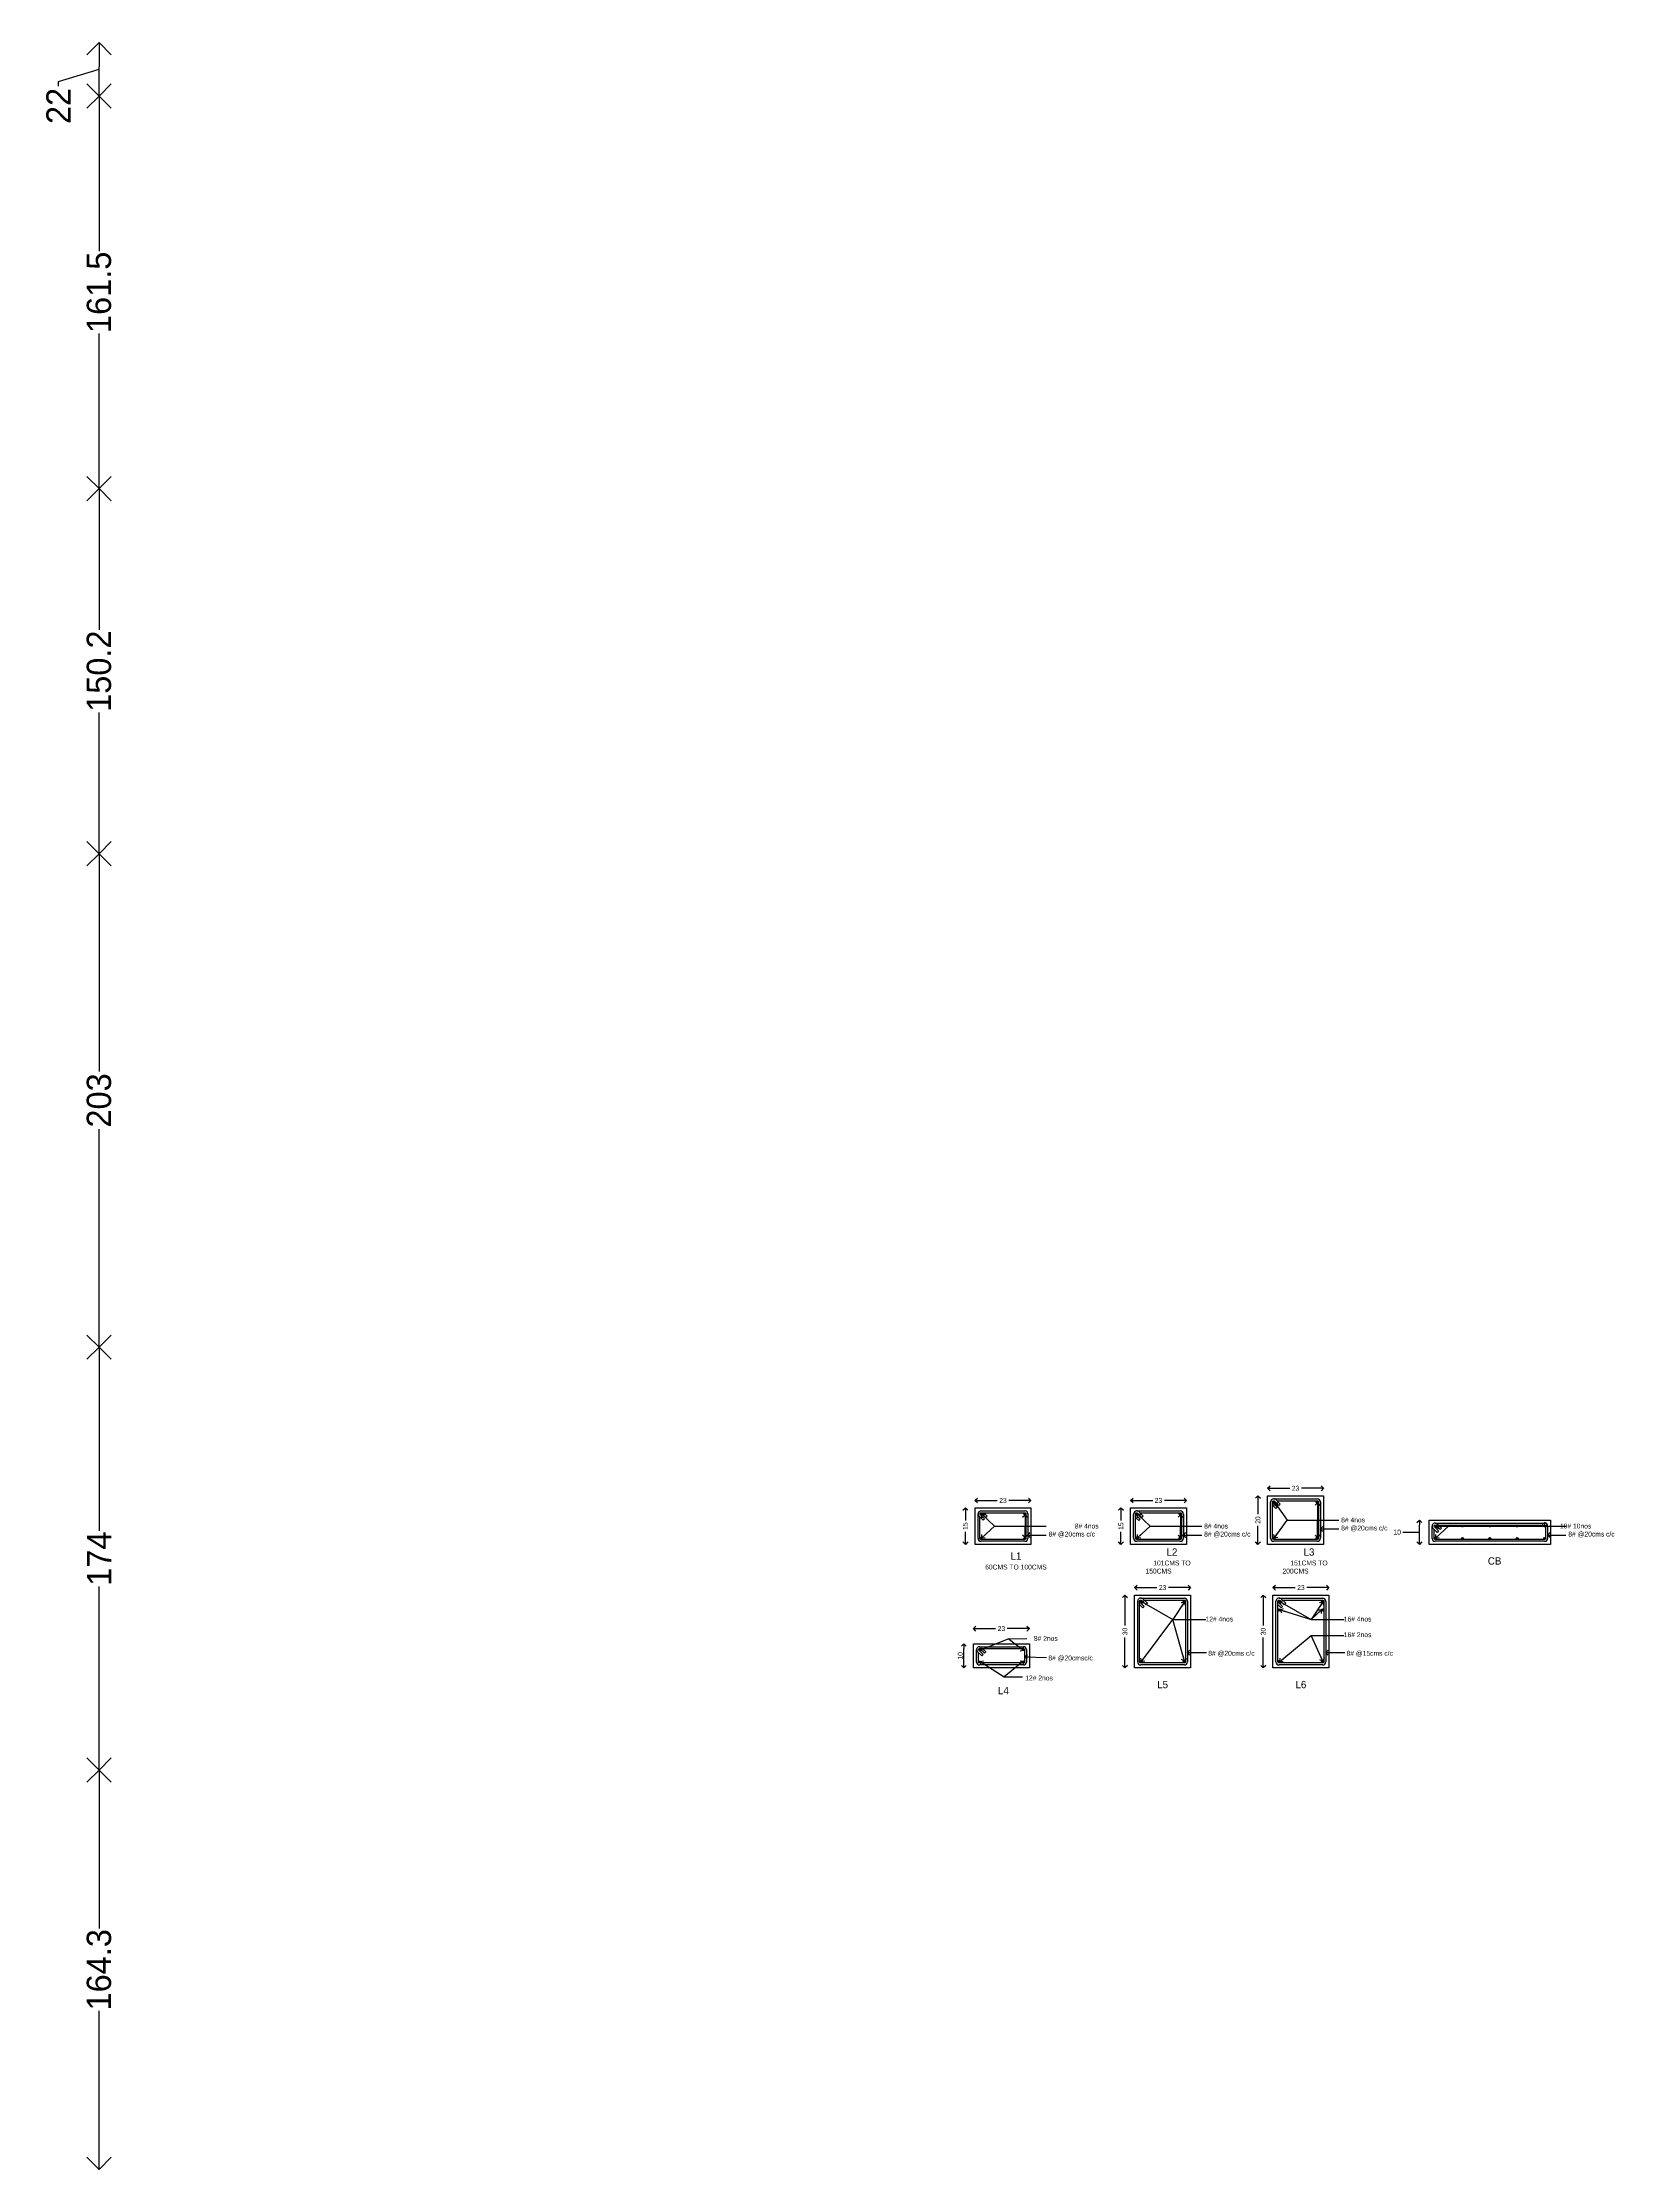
# Model space of a CAD drawing. Header units: metres. Extents: x -16 to 65907, y -5261 to 15511.
# Drawn here: x 20604 to 21250, y 1926 to 2801 of the extents above; entities that cross this region are included whole.
import ezdxf

# ---------------------------------------------------------------- set-up
doc = ezdxf.new("R2010")
doc.units = ezdxf.units.M
doc.header["$PDMODE"] = 67
doc.header["$PDSIZE"] = -5
doc.layers.get('0').update_dxf_attribs({"color": 6})
doc.layers.add('BC-DIMENSION', color=8, linetype='Continuous')
doc.layers.add('BC-WHITECOLOR', color=7, linetype='Continuous')
doc.styles.add('BC-1IN10-1', font='FreeSans.ttf', dxfattribs={"height": 2})
doc.styles.add('BC-1IN50-1', font='FreeSans.ttf', dxfattribs={"height": 10})
doc.dimstyles.new('BC-1IN10-1', dxfattribs={"dimtxt": 2, "dimasz": 2, "dimexe": 0.18, "dimexo": 0.0625, "dimgap": 1, "dimtad": 0, "dimtoh": 1, "dimzin": 12, "dimdsep": 46, "dimtxsty": 'BC-1IN10-1', "dimblk": 'OPEN90', "dimcen": 0.09, "dimse1": 1, "dimse2": 1, "dimclrd": 256, "dimclre": 256, "dimclrt": 7, "dimadec": 0, "dimazin": 0, "dimtfac": 1, "dimtdec": 1, "dimtofl": 0, "dimtmove": 1, "dimatfit": 3, "dimldrblk": 'OPEN90', "dimfxl": 0, "dimtolj": 1, "dimtzin": 0, "dimlwd": -1, "dimarcsym": 0})
doc.dimstyles.new('BC-1IN50-1', dxfattribs={"dimtxt": 10, "dimasz": 10, "dimexe": 0.18, "dimexo": 0.0625, "dimgap": 1, "dimtad": 0, "dimdec": 1, "dimzin": 12, "dimdsep": 46, "dimtxsty": 'BC-1IN50-1', "dimblk": 'OPEN90', "dimcen": 0.09, "dimse1": 1, "dimse2": 1, "dimclrd": 8, "dimclre": 256, "dimclrt": 7, "dimadec": 0, "dimazin": 0, "dimtfac": 1, "dimtdec": 0, "dimtofl": 0, "dimtmove": 1, "dimatfit": 3, "dimfxl": 0, "dimtolj": 1, "dimtzin": 0, "dimlwd": -3, "dimarcsym": 0})

# ---------------------------------------------------------------- blocks, each defined once
blk = doc.blocks.new('_OPEN90')
at = {"color": 0, "linetype": 'ByBlock'}
for p, q in [((0, 0), (-1, 0)), ((-0.5, 0.5), (0, 0)), ((0, 0), (-0.5, -0.5))]:
    blk.add_line(p, q, dxfattribs=at)
blk = doc.blocks.new('*D1469')
at = {"layer": 'BC-WHITECOLOR', "linetype": 'Continuous'}
for p, q in [((20983.77, 2196.33), (20983.77, 2193.16)), ((20983.77, 2185.33), (20983.77, 2188.5))]:
    blk.add_line(p, q, dxfattribs=at)
at = {"layer": 'Defpoints', "color": 0}
for p in [(20983.77, 2198.33), (20987.74, 2198.33), (20987.74, 2183.33)]:
    blk.add_point(p, dxfattribs=at)
at = {"layer": 'BC-WHITECOLOR', "xscale": 2, "yscale": 2, "zscale": 2}
for p, rotation in [((20983.77, 2198.33), 90), ((20983.77, 2183.33), 270)]:
    blk.add_blockref('_OPEN90', p, dxfattribs=dict(at, rotation=rotation))
at = {"layer": 'BC-WHITECOLOR', "color": 7, "insert": (20983.77, 2190.83), "char_height": 2, "attachment_point": 5, "rotation": 90, "style": 'BC-1IN10-1'}
blk.add_mtext('\\A1;15', dxfattribs=at)
blk = doc.blocks.new('*D1470')
at = {"layer": 'BC-WHITECOLOR', "linetype": 'Continuous'}
for p, q in [((20989.74, 2201.39), (20996.83, 2201.39)), ((21008.74, 2201.39), (21001.65, 2201.39))]:
    blk.add_line(p, q, dxfattribs=at)
at = {"layer": 'Defpoints', "color": 0}
for p in [(20987.74, 2198.33), (21010.74, 2201.39), (21010.74, 2198.33)]:
    blk.add_point(p, dxfattribs=at)
at = {"layer": 'BC-WHITECOLOR', "xscale": 2, "yscale": 2, "zscale": 2, "rotation": 180}
blk.add_blockref('_OPEN90', (20987.74, 2201.39), dxfattribs=at)
at = {"layer": 'BC-WHITECOLOR', "xscale": 2, "yscale": 2, "zscale": 2}
blk.add_blockref('_OPEN90', (21010.74, 2201.39), dxfattribs=at)
at = {"layer": 'BC-WHITECOLOR', "color": 7, "insert": (20999.24, 2201.39), "char_height": 2, "attachment_point": 5, "style": 'BC-1IN10-1'}
blk.add_mtext('\\A1;23', dxfattribs=at)
blk = doc.blocks.new('*D1471')
at = {"layer": 'BC-WHITECOLOR', "linetype": 'Continuous'}
for p, q in [((21053.74, 2201.39), (21060.83, 2201.39)), ((21072.74, 2201.39), (21065.65, 2201.39))]:
    blk.add_line(p, q, dxfattribs=at)
at = {"layer": 'Defpoints', "color": 0}
for p in [(21051.74, 2198.33), (21074.74, 2201.39), (21074.74, 2198.33)]:
    blk.add_point(p, dxfattribs=at)
at = {"layer": 'BC-WHITECOLOR', "xscale": 2, "yscale": 2, "zscale": 2, "rotation": 180}
blk.add_blockref('_OPEN90', (21051.74, 2201.39), dxfattribs=at)
at = {"layer": 'BC-WHITECOLOR', "xscale": 2, "yscale": 2, "zscale": 2}
blk.add_blockref('_OPEN90', (21074.74, 2201.39), dxfattribs=at)
at = {"layer": 'BC-WHITECOLOR', "color": 7, "insert": (21063.24, 2201.39), "char_height": 2, "attachment_point": 5, "style": 'BC-1IN10-1'}
blk.add_mtext('\\A1;23', dxfattribs=at)
blk = doc.blocks.new('*D1472')
at = {"layer": 'BC-WHITECOLOR', "linetype": 'Continuous'}
for p, q in [((21047.77, 2196.33), (21047.77, 2193.16)), ((21047.77, 2185.33), (21047.77, 2188.5))]:
    blk.add_line(p, q, dxfattribs=at)
at = {"layer": 'Defpoints', "color": 0}
for p in [(21047.77, 2198.33), (21051.74, 2198.33), (21051.74, 2183.33)]:
    blk.add_point(p, dxfattribs=at)
at = {"layer": 'BC-WHITECOLOR', "xscale": 2, "yscale": 2, "zscale": 2}
for p, rotation in [((21047.77, 2198.33), 90), ((21047.77, 2183.33), 270)]:
    blk.add_blockref('_OPEN90', p, dxfattribs=dict(at, rotation=rotation))
at = {"layer": 'BC-WHITECOLOR', "color": 7, "insert": (21047.77, 2190.83), "char_height": 2, "attachment_point": 5, "rotation": 90, "style": 'BC-1IN10-1'}
blk.add_mtext('\\A1;15', dxfattribs=at)
blk = doc.blocks.new('*D1473')
at = {"layer": 'BC-WHITECOLOR', "linetype": 'Continuous'}
for p, q in [((21110.1, 2206.39), (21117.19, 2206.39)), ((21129.1, 2206.39), (21122.01, 2206.39))]:
    blk.add_line(p, q, dxfattribs=at)
at = {"layer": 'Defpoints', "color": 0}
for p in [(21131.1, 2206.39), (21108.1, 2203.33), (21131.1, 2203.33)]:
    blk.add_point(p, dxfattribs=at)
at = {"layer": 'BC-WHITECOLOR', "xscale": 2, "yscale": 2, "zscale": 2, "rotation": 180}
blk.add_blockref('_OPEN90', (21108.1, 2206.39), dxfattribs=at)
at = {"layer": 'BC-WHITECOLOR', "xscale": 2, "yscale": 2, "zscale": 2}
blk.add_blockref('_OPEN90', (21131.1, 2206.39), dxfattribs=at)
at = {"layer": 'BC-WHITECOLOR', "color": 7, "insert": (21119.6, 2206.39), "char_height": 2, "attachment_point": 5, "style": 'BC-1IN10-1'}
blk.add_mtext('\\A1;23', dxfattribs=at)
blk = doc.blocks.new('*D1474')
at = {"layer": 'BC-WHITECOLOR', "linetype": 'Continuous'}
for p, q in [((21104.13, 2201.33), (21104.13, 2195.74)), ((21104.13, 2185.33), (21104.13, 2190.92))]:
    blk.add_line(p, q, dxfattribs=at)
at = {"layer": 'Defpoints', "color": 0}
for p in [(21104.13, 2203.33), (21108.1, 2203.33), (21108.1, 2183.33)]:
    blk.add_point(p, dxfattribs=at)
at = {"layer": 'BC-WHITECOLOR', "xscale": 2, "yscale": 2, "zscale": 2}
for p, rotation in [((21104.13, 2203.33), 90), ((21104.13, 2183.33), 270)]:
    blk.add_blockref('_OPEN90', p, dxfattribs=dict(at, rotation=rotation))
at = {"layer": 'BC-WHITECOLOR', "color": 7, "insert": (21104.13, 2193.33), "char_height": 2, "attachment_point": 5, "rotation": 90, "style": 'BC-1IN10-1'}
blk.add_mtext('\\A1;20', dxfattribs=at)
blk = doc.blocks.new('*D1497')
at = {"layer": 'BC-DIMENSION', "color": 8, "linetype": 'Continuous', "lineweight": -3}
for p, q in [((20627.4, 2769.17), (20627.4, 2715.39)), ((20627.4, 2627.66), (20627.4, 2681.44))]:
    blk.add_line(p, q, dxfattribs=at)
at = {"layer": 'Defpoints', "color": 0}
for p in [(20627.4, 2779.17), (20634.82, 2779.17), (20634.82, 2617.66)]:
    blk.add_point(p, dxfattribs=at)
at = {"layer": 'BC-DIMENSION', "color": 8, "lineweight": -3, "xscale": 10, "yscale": 10, "zscale": 10}
for p, rotation in [((20627.4, 2779.17), 90), ((20627.4, 2617.66), 270)]:
    blk.add_blockref('_OPEN90', p, dxfattribs=dict(at, rotation=rotation))
at = {"layer": 'BC-DIMENSION', "color": 7, "insert": (20627.4, 2698.42), "char_height": 10, "attachment_point": 5, "rotation": 90, "style": 'BC-1IN50-1'}
blk.add_mtext('\\A1;161.5', dxfattribs=at)
blk = doc.blocks.new('*D1498')
at = {"layer": 'BC-DIMENSION', "color": 8, "linetype": 'Continuous', "lineweight": -3}
for p, q in [((20610.72, 2785.18), (20627.4, 2790.18)), ((20610.72, 2783.18), (20610.72, 2785.18)), ((20627.4, 2789.17), (20627.4, 2791.19))]:
    blk.add_line(p, q, dxfattribs=at)
at = {"layer": 'Defpoints', "color": 0}
for p in [(20627.4, 2801.19), (20634.82, 2801.19), (20634.82, 2779.17)]:
    blk.add_point(p, dxfattribs=at)
at = {"layer": 'BC-DIMENSION', "color": 8, "lineweight": -3, "xscale": 10, "yscale": 10, "zscale": 10}
for p, rotation in [((20627.4, 2801.19), 90), ((20627.4, 2779.17), 270)]:
    blk.add_blockref('_OPEN90', p, dxfattribs=dict(at, rotation=rotation))
at = {"layer": 'BC-DIMENSION', "color": 7, "insert": (20610.72, 2775.09), "char_height": 10, "attachment_point": 5, "rotation": 90, "style": 'BC-1IN50-1'}
blk.add_mtext('\\A1;22', dxfattribs=at)
blk = doc.blocks.new('*D1499')
at = {"layer": 'BC-DIMENSION', "color": 8, "linetype": 'Continuous', "lineweight": -3}
for p, q in [((20627.4, 2607.66), (20627.4, 2559.52)), ((20627.4, 2477.46), (20627.4, 2525.6))]:
    blk.add_line(p, q, dxfattribs=at)
at = {"layer": 'Defpoints', "color": 0}
for p in [(20627.4, 2617.66), (20634.82, 2617.66), (20634.82, 2467.46)]:
    blk.add_point(p, dxfattribs=at)
at = {"layer": 'BC-DIMENSION', "color": 8, "lineweight": -3, "xscale": 10, "yscale": 10, "zscale": 10}
for p, rotation in [((20627.4, 2617.66), 90), ((20627.4, 2467.46), 270)]:
    blk.add_blockref('_OPEN90', p, dxfattribs=dict(at, rotation=rotation))
at = {"layer": 'BC-DIMENSION', "color": 7, "insert": (20627.4, 2542.56), "char_height": 10, "attachment_point": 5, "rotation": 90, "style": 'BC-1IN50-1'}
blk.add_mtext('\\A1;150.2', dxfattribs=at)
blk = doc.blocks.new('*D1500')
at = {"layer": 'BC-DIMENSION', "color": 8, "linetype": 'Continuous', "lineweight": -3}
for p, q in [((20627.4, 2457.46), (20627.4, 2377.82)), ((20627.4, 2274.46), (20627.4, 2354.1))]:
    blk.add_line(p, q, dxfattribs=at)
at = {"layer": 'Defpoints', "color": 0}
for p in [(20627.4, 2467.46), (20634.82, 2467.46), (20634.82, 2264.46)]:
    blk.add_point(p, dxfattribs=at)
at = {"layer": 'BC-DIMENSION', "color": 8, "lineweight": -3, "xscale": 10, "yscale": 10, "zscale": 10}
for p, rotation in [((20627.4, 2467.46), 90), ((20627.4, 2264.46), 270)]:
    blk.add_blockref('_OPEN90', p, dxfattribs=dict(at, rotation=rotation))
at = {"layer": 'BC-DIMENSION', "color": 7, "insert": (20627.4, 2365.96), "char_height": 10, "attachment_point": 5, "rotation": 90, "style": 'BC-1IN50-1'}
blk.add_mtext('\\A1;203', dxfattribs=at)
blk = doc.blocks.new('*D1501')
at = {"layer": 'BC-DIMENSION', "color": 8, "linetype": 'Continuous', "lineweight": -3}
for p, q in [((20627.4, 2254.46), (20627.4, 2188.95)), ((20627.4, 2100.46), (20627.4, 2165.97))]:
    blk.add_line(p, q, dxfattribs=at)
at = {"layer": 'Defpoints', "color": 0}
for p in [(20627.4, 2264.46), (20634.82, 2264.46), (20634.82, 2090.46)]:
    blk.add_point(p, dxfattribs=at)
at = {"layer": 'BC-DIMENSION', "color": 8, "lineweight": -3, "xscale": 10, "yscale": 10, "zscale": 10}
for p, rotation in [((20627.4, 2264.46), 90), ((20627.4, 2090.46), 270)]:
    blk.add_blockref('_OPEN90', p, dxfattribs=dict(at, rotation=rotation))
at = {"layer": 'BC-DIMENSION', "color": 7, "insert": (20627.4, 2177.46), "char_height": 10, "attachment_point": 5, "rotation": 90, "style": 'BC-1IN50-1'}
blk.add_mtext('\\A1;174', dxfattribs=at)
blk = doc.blocks.new('*D1502')
at = {"layer": 'BC-DIMENSION', "color": 8, "linetype": 'Continuous', "lineweight": -3}
for p, q in [((20627.4, 2080.46), (20627.4, 2025.24)), ((20627.4, 1936.16), (20627.4, 1991.38))]:
    blk.add_line(p, q, dxfattribs=at)
at = {"layer": 'Defpoints', "color": 0}
for p in [(20627.4, 2090.46), (20634.82, 2090.46), (20634.82, 1926.16)]:
    blk.add_point(p, dxfattribs=at)
at = {"layer": 'BC-DIMENSION', "color": 8, "lineweight": -3, "xscale": 10, "yscale": 10, "zscale": 10}
for p, rotation in [((20627.4, 2090.46), 90), ((20627.4, 1926.16), 270)]:
    blk.add_blockref('_OPEN90', p, dxfattribs=dict(at, rotation=rotation))
at = {"layer": 'BC-DIMENSION', "color": 7, "insert": (20627.4, 2008.31), "char_height": 10, "attachment_point": 5, "rotation": 90, "style": 'BC-1IN50-1'}
blk.add_mtext('\\A1;164.3', dxfattribs=at)
blk = doc.blocks.new('*D1555')
at = {"layer": 'BC-WHITECOLOR', "linetype": 'Continuous'}
for p, q in [((21163.76, 2188.33), (21165.76, 2188.33)), ((21165.76, 2188.33), (21170.56, 2188.33)), ((21170.56, 2185.33), (21170.56, 2191.33))]:
    blk.add_line(p, q, dxfattribs=at)
at = {"layer": 'Defpoints', "color": 0}
for p in [(21170.56, 2193.33), (21174.54, 2193.33), (21174.54, 2183.33)]:
    blk.add_point(p, dxfattribs=at)
at = {"layer": 'BC-WHITECOLOR', "xscale": 2, "yscale": 2, "zscale": 2}
for p, rotation in [((21170.56, 2193.33), 90), ((21170.56, 2183.33), 270)]:
    blk.add_blockref('_OPEN90', p, dxfattribs=dict(at, rotation=rotation))
at = {"layer": 'BC-WHITECOLOR', "color": 7, "insert": (21161.44, 2188.33), "char_height": 2, "attachment_point": 5, "style": 'BC-1IN10-1'}
blk.add_mtext('\\A1;10', dxfattribs=at)
blk = doc.blocks.new('*D1562')
at = {"layer": 'BC-WHITECOLOR', "linetype": 'Continuous'}
blk.add_line((20983.15, 2134.47), (20983.15, 2140.47), dxfattribs=at)
at = {"layer": 'Defpoints', "color": 0}
for p in [(20983.15, 2142.47), (20987.12, 2142.47), (20987.12, 2132.47)]:
    blk.add_point(p, dxfattribs=at)
at = {"layer": 'BC-WHITECOLOR', "xscale": 2, "yscale": 2, "zscale": 2}
for p, rotation in [((20983.15, 2142.47), 90), ((20983.15, 2132.47), 270)]:
    blk.add_blockref('_OPEN90', p, dxfattribs=dict(at, rotation=rotation))
at = {"layer": 'BC-WHITECOLOR', "color": 7, "insert": (20981.67, 2137.47), "char_height": 2, "attachment_point": 5, "rotation": 90, "style": 'BC-1IN10-1'}
blk.add_mtext('\\A1;10', dxfattribs=at)
blk = doc.blocks.new('*D1563')
at = {"layer": 'BC-WHITECOLOR', "linetype": 'Continuous'}
for p, q in [((20989.12, 2148.68), (20996.21, 2148.68)), ((21008.12, 2148.68), (21001.03, 2148.68))]:
    blk.add_line(p, q, dxfattribs=at)
at = {"layer": 'Defpoints', "color": 0}
for p in [(20987.12, 2145.62), (21010.12, 2148.68), (21010.12, 2145.62)]:
    blk.add_point(p, dxfattribs=at)
at = {"layer": 'BC-WHITECOLOR', "xscale": 2, "yscale": 2, "zscale": 2, "rotation": 180}
blk.add_blockref('_OPEN90', (20987.12, 2148.68), dxfattribs=at)
at = {"layer": 'BC-WHITECOLOR', "xscale": 2, "yscale": 2, "zscale": 2}
blk.add_blockref('_OPEN90', (21010.12, 2148.68), dxfattribs=at)
at = {"layer": 'BC-WHITECOLOR', "color": 7, "insert": (20998.62, 2148.68), "char_height": 2, "attachment_point": 5, "style": 'BC-1IN10-1'}
blk.add_mtext('\\A1;23', dxfattribs=at)
blk = doc.blocks.new('*D1564')
at = {"layer": 'BC-WHITECOLOR', "linetype": 'Continuous'}
for p, q in [((21055.42, 2165.53), (21062.51, 2165.53)), ((21074.42, 2165.53), (21067.33, 2165.53))]:
    blk.add_line(p, q, dxfattribs=at)
at = {"layer": 'Defpoints', "color": 0}
for p in [(21053.42, 2162.47), (21076.42, 2165.53), (21076.42, 2162.47)]:
    blk.add_point(p, dxfattribs=at)
at = {"layer": 'BC-WHITECOLOR', "xscale": 2, "yscale": 2, "zscale": 2, "rotation": 180}
blk.add_blockref('_OPEN90', (21053.42, 2165.53), dxfattribs=at)
at = {"layer": 'BC-WHITECOLOR', "xscale": 2, "yscale": 2, "zscale": 2}
blk.add_blockref('_OPEN90', (21076.42, 2165.53), dxfattribs=at)
at = {"layer": 'BC-WHITECOLOR', "color": 7, "insert": (21064.92, 2165.53), "char_height": 2, "attachment_point": 5, "style": 'BC-1IN10-1'}
blk.add_mtext('\\A1;23', dxfattribs=at)
blk = doc.blocks.new('*D1565')
at = {"layer": 'BC-WHITECOLOR', "linetype": 'Continuous'}
for p, q in [((21049.44, 2160.47), (21049.44, 2149.89)), ((21049.44, 2134.47), (21049.44, 2145.06))]:
    blk.add_line(p, q, dxfattribs=at)
at = {"layer": 'Defpoints', "color": 0}
for p in [(21049.44, 2162.47), (21053.42, 2162.47), (21053.42, 2132.47)]:
    blk.add_point(p, dxfattribs=at)
at = {"layer": 'BC-WHITECOLOR', "xscale": 2, "yscale": 2, "zscale": 2}
for p, rotation in [((21049.44, 2162.47), 90), ((21049.44, 2132.47), 270)]:
    blk.add_blockref('_OPEN90', p, dxfattribs=dict(at, rotation=rotation))
at = {"layer": 'BC-WHITECOLOR', "color": 7, "insert": (21049.44, 2147.47), "char_height": 2, "attachment_point": 5, "rotation": 90, "style": 'BC-1IN10-1'}
blk.add_mtext('\\A1;30', dxfattribs=at)
blk = doc.blocks.new('*D1965')
at = {"layer": 'BC-WHITECOLOR', "linetype": 'Continuous'}
for p, q in [((21112.31, 2165.53), (21119.4, 2165.53)), ((21131.31, 2165.53), (21124.22, 2165.53))]:
    blk.add_line(p, q, dxfattribs=at)
at = {"layer": 'Defpoints', "color": 0}
for p in [(21110.31, 2162.47), (21133.31, 2165.53), (21133.31, 2162.47)]:
    blk.add_point(p, dxfattribs=at)
at = {"layer": 'BC-WHITECOLOR', "xscale": 2, "yscale": 2, "zscale": 2, "rotation": 180}
blk.add_blockref('_OPEN90', (21110.31, 2165.53), dxfattribs=at)
at = {"layer": 'BC-WHITECOLOR', "xscale": 2, "yscale": 2, "zscale": 2}
blk.add_blockref('_OPEN90', (21133.31, 2165.53), dxfattribs=at)
at = {"layer": 'BC-WHITECOLOR', "color": 7, "insert": (21121.81, 2165.53), "char_height": 2, "attachment_point": 5, "style": 'BC-1IN10-1'}
blk.add_mtext('\\A1;23', dxfattribs=at)
blk = doc.blocks.new('*D1966')
at = {"layer": 'BC-WHITECOLOR', "linetype": 'Continuous'}
for p, q in [((21106.34, 2160.47), (21106.34, 2149.89)), ((21106.34, 2134.47), (21106.34, 2145.06))]:
    blk.add_line(p, q, dxfattribs=at)
at = {"layer": 'Defpoints', "color": 0}
for p in [(21106.34, 2162.47), (21110.31, 2162.47), (21110.31, 2132.47)]:
    blk.add_point(p, dxfattribs=at)
at = {"layer": 'BC-WHITECOLOR', "xscale": 2, "yscale": 2, "zscale": 2}
for p, rotation in [((21106.34, 2162.47), 90), ((21106.34, 2132.47), 270)]:
    blk.add_blockref('_OPEN90', p, dxfattribs=dict(at, rotation=rotation))
at = {"layer": 'BC-WHITECOLOR', "color": 7, "insert": (21106.34, 2147.47), "char_height": 2, "attachment_point": 5, "rotation": 90, "style": 'BC-1IN10-1'}
blk.add_mtext('\\A1;30', dxfattribs=at)

msp = doc.modelspace()

# ---------------------------------------------------------------- hatches: boundary and pattern name
at = {"layer": 'BC-WHITECOLOR', "linetype": 'Continuous'}
h = msp.add_hatch(color=256, dxfattribs=at)
edge = h.paths.add_edge_path()
edge.add_arc((21110.651, 2200.78), 0.5, 0, 360)
h = msp.add_hatch(color=256, dxfattribs=at)
edge = h.paths.add_edge_path()
edge.add_arc((21128.551, 2200.78), 0.5, 0, 360)
h = msp.add_hatch(color=256, dxfattribs=at)
edge = h.paths.add_edge_path()
edge.add_arc((20990.195, 2195.88), 0.4, 0, 360)
h = msp.add_hatch(color=256, dxfattribs=at)
edge = h.paths.add_edge_path()
edge.add_arc((21008.295, 2195.88), 0.4, 0, 360)
h = msp.add_hatch(color=256, dxfattribs=at)
edge = h.paths.add_edge_path()
edge.add_arc((21054.289, 2195.78), 0.5, 0, 360)
h = msp.add_hatch(color=256, dxfattribs=at)
edge = h.paths.add_edge_path()
edge.add_arc((21072.189, 2195.78), 0.5, 0, 360)
h = msp.add_hatch(color=256, dxfattribs=at)
edge = h.paths.add_edge_path()
edge.add_arc((21176.985, 2190.88), 0.4, 0, 360)
h = msp.add_hatch(color=256, dxfattribs=at)
edge = h.paths.add_edge_path()
edge.add_arc((21188.26, 2190.88), 0.4, 0, 360)
h = msp.add_hatch(color=256, dxfattribs=at)
edge = h.paths.add_edge_path()
edge.add_arc((21199.535, 2190.88), 0.4, 0, 360)
h = msp.add_hatch(color=256, dxfattribs=at)
edge = h.paths.add_edge_path()
edge.add_arc((21210.81, 2190.88), 0.4, 0, 360)
h = msp.add_hatch(color=256, dxfattribs=at)
edge = h.paths.add_edge_path()
edge.add_arc((21222.085, 2190.88), 0.4, 0, 360)
h = msp.add_hatch(color=256, dxfattribs=at)
edge = h.paths.add_edge_path()
edge.add_arc((20990.195, 2185.78), 0.4, 0, 360)
h = msp.add_hatch(color=256, dxfattribs=at)
edge = h.paths.add_edge_path()
edge.add_arc((21008.295, 2185.78), 0.4, 0, 360)
h = msp.add_hatch(color=256, dxfattribs=at)
edge = h.paths.add_edge_path()
edge.add_arc((21054.289, 2185.88), 0.5, 0, 360)
h = msp.add_hatch(color=256, dxfattribs=at)
edge = h.paths.add_edge_path()
edge.add_arc((21072.189, 2185.88), 0.5, 0, 360)
h = msp.add_hatch(color=256, dxfattribs=at)
edge = h.paths.add_edge_path()
edge.add_arc((21110.651, 2185.88), 0.5, 0, 360)
h = msp.add_hatch(color=256, dxfattribs=at)
edge = h.paths.add_edge_path()
edge.add_arc((21128.551, 2185.88), 0.5, 0, 360)
h = msp.add_hatch(color=256, dxfattribs=at)
edge = h.paths.add_edge_path()
edge.add_arc((21176.985, 2185.78), 0.4, 0, 360)
h = msp.add_hatch(color=256, dxfattribs=at)
edge = h.paths.add_edge_path()
edge.add_arc((21188.26, 2185.78), 0.4, 0, 360)
h = msp.add_hatch(color=256, dxfattribs=at)
edge = h.paths.add_edge_path()
edge.add_arc((21199.535, 2185.78), 0.4, 0, 360)
h = msp.add_hatch(color=256, dxfattribs=at)
edge = h.paths.add_edge_path()
edge.add_arc((21210.81, 2185.78), 0.4, 0, 360)
h = msp.add_hatch(color=256, dxfattribs=at)
edge = h.paths.add_edge_path()
edge.add_arc((21222.085, 2185.78), 0.4, 0, 360)
h = msp.add_hatch(color=256, dxfattribs=at)
edge = h.paths.add_edge_path()
edge.add_arc((21055.966, 2159.924), 0.5, 0, 360)
h = msp.add_hatch(color=256, dxfattribs=at)
edge = h.paths.add_edge_path()
edge.add_arc((21073.866, 2159.924), 0.5, 0, 360)
h = msp.add_hatch(color=256, dxfattribs=at)
edge = h.paths.add_edge_path()
edge.add_arc((21112.864, 2159.924), 0.5, 0, 360)
h = msp.add_hatch(color=256, dxfattribs=at)
edge = h.paths.add_edge_path()
edge.add_arc((21112.864, 2156.336), 0.5, 0, 360)
h = msp.add_hatch(color=256, dxfattribs=at)
edge = h.paths.add_edge_path()
edge.add_arc((21130.764, 2159.924), 0.5, 0, 360)
h = msp.add_hatch(color=256, dxfattribs=at)
edge = h.paths.add_edge_path()
edge.add_arc((21130.764, 2156.336), 0.5, 0, 360)
h = msp.add_hatch(color=256, dxfattribs=at)
edge = h.paths.add_edge_path()
edge.add_arc((20989.573, 2140.024), 0.4, 0, 360)
h = msp.add_hatch(color=256, dxfattribs=at)
edge = h.paths.add_edge_path()
edge.add_arc((20989.573, 2134.924), 0.4, 0, 360)
h = msp.add_hatch(color=256, dxfattribs=at)
edge = h.paths.add_edge_path()
edge.add_arc((21007.673, 2140.024), 0.4, 0, 360)
h = msp.add_hatch(color=256, dxfattribs=at)
edge = h.paths.add_edge_path()
edge.add_arc((21007.673, 2134.924), 0.4, 0, 360)
h = msp.add_hatch(color=256, dxfattribs=at)
edge = h.paths.add_edge_path()
edge.add_arc((21055.966, 2135.024), 0.5, 0, 360)
h = msp.add_hatch(color=256, dxfattribs=at)
edge = h.paths.add_edge_path()
edge.add_arc((21073.866, 2135.024), 0.5, 0, 360)
h = msp.add_hatch(color=256, dxfattribs=at)
edge = h.paths.add_edge_path()
edge.add_arc((21112.864, 2135.024), 0.5, 0, 360)
h = msp.add_hatch(color=256, dxfattribs=at)
edge = h.paths.add_edge_path()
edge.add_arc((21130.764, 2135.024), 0.5, 0, 360)

# ---------------------------------------------------------------- linework, layer by layer
for p, q in [((20990.195, 2197.08), (21008.295, 2197.08)), ((21054.289, 2197.08), (21072.189, 2197.08)), ((21055.208, 2196.699), (21056.976, 2194.932)), ((21109.351, 2185.88), (21109.351, 2200.78)), ((21110.151, 2199.442), (21111.5, 2198.093)), ((21110.298, 2200.427), (21112.066, 2198.659)), ((21110.651, 2202.08), (21128.551, 2202.08)), ((21111.005, 2201.134), (21112.773, 2199.366)), ((21111.5, 2198.093), (21112.066, 2198.659)), ((21111.571, 2201.699), (21113.338, 2199.932)), ((21112.773, 2199.366), (21113.338, 2199.932)), ((21129.851, 2200.78), (21129.851, 2185.88)), ((20988.995, 2185.78), (20988.995, 2195.88)), ((20991.114, 2193.264), (20989.346, 2195.032)), ((20991.68, 2193.83), (20989.912, 2195.597)), ((20992.245, 2194.395), (20990.477, 2196.163)), ((20991.68, 2193.83), (20991.114, 2193.264)), ((20992.811, 2194.961), (20991.492, 2196.28)), ((20992.811, 2194.961), (20992.245, 2194.395)), ((21009.495, 2195.88), (21009.495, 2185.78)), ((21052.989, 2185.88), (21052.989, 2195.78)), ((21053.789, 2194.442), (21055.137, 2193.093)), ((21053.935, 2195.427), (21055.703, 2193.659)), ((21054.642, 2196.134), (21056.41, 2194.366)), ((21055.137, 2193.093), (21055.703, 2193.659)), ((21056.41, 2194.366), (21056.976, 2194.932)), ((21073.489, 2195.78), (21073.489, 2185.88)), ((21175.785, 2185.78), (21175.785, 2190.88)), ((21177.905, 2188.264), (21176.137, 2190.032)), ((21178.47, 2188.83), (21176.703, 2190.597)), ((21176.985, 2192.08), (21222.085, 2192.08)), ((21179.036, 2189.395), (21177.268, 2191.163)), ((21178.47, 2188.83), (21177.905, 2188.264)), ((21179.602, 2189.961), (21178.282, 2191.28)), ((21179.602, 2189.961), (21179.036, 2189.395)), ((21223.285, 2190.88), (21223.285, 2185.78)), ((21008.295, 2184.58), (20990.195, 2184.58)), ((21072.189, 2184.58), (21054.289, 2184.58)), ((21128.551, 2184.58), (21110.651, 2184.58)), ((21222.085, 2184.58), (21176.985, 2184.58)), ((21054.666, 2135.024), (21054.666, 2159.924)), ((21055.466, 2158.586), (21056.815, 2157.237)), ((21055.613, 2159.571), (21057.381, 2157.803)), ((21055.966, 2161.224), (21073.866, 2161.224)), ((21056.32, 2160.278), (21058.088, 2158.51)), ((21056.815, 2157.237), (21057.381, 2157.803)), ((21056.886, 2160.844), (21058.653, 2159.076)), ((21058.088, 2158.51), (21058.653, 2159.076)), ((21075.166, 2159.924), (21075.166, 2135.024)), ((21111.564, 2135.024), (21111.564, 2159.924)), ((21112.364, 2158.586), (21113.713, 2157.237)), ((21112.51, 2159.571), (21114.278, 2157.803)), ((21112.864, 2161.224), (21130.764, 2161.224)), ((21113.218, 2160.278), (21114.985, 2158.51)), ((21113.713, 2157.237), (21114.278, 2157.803)), ((21113.783, 2160.844), (21115.551, 2159.076)), ((21114.985, 2158.51), (21115.551, 2159.076)), ((21132.064, 2159.924), (21132.064, 2135.024)), ((20988.373, 2134.924), (20988.373, 2140.024)), ((20990.493, 2137.408), (20988.725, 2139.176)), ((20991.058, 2137.974), (20989.29, 2139.742)), ((20989.573, 2141.224), (21007.673, 2141.224)), ((20991.624, 2138.539), (20989.856, 2140.307)), ((20991.058, 2137.974), (20990.493, 2137.408)), ((20992.19, 2139.105), (20990.87, 2140.424)), ((20992.19, 2139.105), (20991.624, 2138.539)), ((21008.873, 2140.024), (21008.873, 2134.924)), ((21007.673, 2133.724), (20989.573, 2133.724)), ((21073.866, 2133.724), (21055.966, 2133.724)), ((21130.764, 2133.724), (21112.864, 2133.724))]:
    msp.add_line(p, q, dxfattribs=at)
for points in [[(20987.745, 2183.33), (20987.745, 2198.33), (21010.745, 2198.33), (21010.745, 2183.33)], [(21051.739, 2183.33), (21051.739, 2198.33), (21074.739, 2198.33), (21074.739, 2183.33)], [(21108.101, 2183.33), (21108.101, 2203.33), (21131.101, 2203.33), (21131.101, 2183.33)], [(21174.535, 2183.33), (21174.535, 2193.33), (21224.535, 2193.33), (21224.535, 2183.33)], [(21053.416, 2132.474), (21053.416, 2162.474), (21076.416, 2162.474), (21076.416, 2132.474)], [(21110.314, 2132.474), (21110.314, 2162.474), (21133.314, 2162.474), (21133.314, 2132.474)], [(20987.123, 2132.474), (20987.123, 2142.474), (21010.123, 2142.474), (21010.123, 2132.474)]]:
    msp.add_lwpolyline(points, close=True, dxfattribs=at)
for points in [[(21111.99, 2201.28), (21128.551, 2201.28, -0.4142136), (21129.051, 2200.78), (21129.051, 2185.88, -0.4142136), (21128.551, 2185.38), (21110.651, 2185.38, -0.4142136), (21110.151, 2185.88), (21110.151, 2200.78, -0.4142136), (21110.651, 2201.28, -0.4142136)], [(20989.795, 2195.88, -0.4142136), (20990.195, 2196.28), (21008.295, 2196.28, -0.4142136), (21008.695, 2195.88), (21008.695, 2185.78, -0.4142136), (21008.295, 2185.38), (20990.195, 2185.38, -0.4142136), (20989.795, 2185.78), (20989.795, 2194.583)], [(21055.627, 2196.28), (21072.189, 2196.28, -0.4142136), (21072.689, 2195.78), (21072.689, 2185.88, -0.4142136), (21072.189, 2185.38), (21054.289, 2185.38, -0.4142136), (21053.789, 2185.88), (21053.789, 2195.78, -0.4142136), (21054.289, 2196.28, -0.4142136)], [(21176.585, 2190.88, -0.4142136), (21176.985, 2191.28), (21222.085, 2191.28, -0.4142136), (21222.485, 2190.88), (21222.485, 2185.78, -0.4142136), (21222.085, 2185.38), (21176.985, 2185.38, -0.4142136), (21176.585, 2185.78), (21176.585, 2189.583)], [(21057.305, 2160.424), (21073.866, 2160.424, -0.4142136), (21074.366, 2159.924), (21074.366, 2135.024, -0.4142136), (21073.866, 2134.524), (21055.966, 2134.524, -0.4142136), (21055.466, 2135.024), (21055.466, 2159.924, -0.4142136), (21055.966, 2160.424, -0.4142136)], [(21114.202, 2160.424), (21130.764, 2160.424, -0.4142136), (21131.264, 2159.924), (21131.264, 2135.024, -0.4142136), (21130.764, 2134.524), (21112.864, 2134.524, -0.4142136), (21112.364, 2135.024), (21112.364, 2159.924, -0.4142136), (21112.864, 2160.424, -0.4142136)], [(20989.173, 2140.024, -0.4142136), (20989.573, 2140.424), (21007.673, 2140.424, -0.4142136), (21008.073, 2140.024), (21008.073, 2134.924, -0.4142136), (21007.673, 2134.524), (20989.573, 2134.524, -0.4142136), (20989.173, 2134.924), (20989.173, 2138.727)]]:
    msp.add_lwpolyline(points, format="xyb", dxfattribs=at)
for centre, radius in [((21110.651, 2200.78), 0.5), ((21128.551, 2200.78), 0.5), ((20990.195, 2195.88), 0.4), ((21008.295, 2195.88), 0.4), ((21054.289, 2195.78), 0.5), ((21072.189, 2195.78), 0.5), ((21176.985, 2190.88), 0.4), ((21188.26, 2190.88), 0.4), ((21199.535, 2190.88), 0.4), ((21210.81, 2190.88), 0.4), ((21222.085, 2190.88), 0.4), ((20990.195, 2185.78), 0.4), ((21008.295, 2185.78), 0.4), ((21054.289, 2185.88), 0.5), ((21072.189, 2185.88), 0.5), ((21110.651, 2185.88), 0.5), ((21128.551, 2185.88), 0.5), ((21176.985, 2185.78), 0.4), ((21188.26, 2185.78), 0.4), ((21199.535, 2185.78), 0.4), ((21210.81, 2185.78), 0.4), ((21222.085, 2185.78), 0.4), ((21055.966, 2159.924), 0.5), ((21073.866, 2159.924), 0.5), ((21112.864, 2159.924), 0.5), ((21112.864, 2156.336), 0.5), ((21130.764, 2159.924), 0.5), ((21130.764, 2156.336), 0.5), ((20989.573, 2140.024), 0.4), ((20989.573, 2134.924), 0.4), ((21007.673, 2140.024), 0.4), ((21007.673, 2134.924), 0.4), ((21055.966, 2135.024), 0.5), ((21073.866, 2135.024), 0.5), ((21112.864, 2135.024), 0.5), ((21130.764, 2135.024), 0.5)]:
    msp.add_circle(centre, radius, dxfattribs=at)
for centre, radius, start, end in [((20990.195, 2195.88), 1.2, 90, 225), ((21008.295, 2195.88), 1.2, 0, 90), ((21054.289, 2195.78), 1.3, 45, 180), ((21072.189, 2195.78), 1.3, 360, 90), ((21110.651, 2200.78), 1.3, 45, 180), ((21128.551, 2200.78), 1.3, 360, 90), ((21176.985, 2190.88), 1.2, 90, 225), ((21222.085, 2190.88), 1.2, 0, 90), ((20990.195, 2185.78), 1.2, 180, 270), ((21008.295, 2185.78), 1.2, 270, 0), ((21054.289, 2185.88), 1.3, 180, 270), ((21072.189, 2185.88), 1.3, 270, 0), ((21110.651, 2185.88), 1.3, 180, 270), ((21128.551, 2185.88), 1.3, 270, 0), ((21176.985, 2185.78), 1.2, 180, 270), ((21222.085, 2185.78), 1.2, 270, 0), ((21055.966, 2159.924), 1.3, 45, 180), ((21073.866, 2159.924), 1.3, 360, 90), ((21112.864, 2159.924), 1.3, 45, 180), ((21130.764, 2159.924), 1.3, 360, 90), ((20989.573, 2140.024), 1.2, 90, 225), ((21007.673, 2140.024), 1.2, 0, 90), ((20989.573, 2134.924), 1.2, 180, 270), ((21007.673, 2134.924), 1.2, 270, 0), ((21055.966, 2135.024), 1.3, 180, 270), ((21073.866, 2135.024), 1.3, 270, 0), ((21112.864, 2135.024), 1.3, 180, 270), ((21130.764, 2135.024), 1.3, 270, 0)]:
    msp.add_arc(centre, radius, start, end, dxfattribs=at)

# ---------------------------------------------------------------- texts
at = {"layer": 'BC-WHITECOLOR', "color": 7, "linetype": 'Continuous', "char_height": 2, "style": 'BC-1IN10-1'}
for s, insert, width, attachment_point in [('{8# @20cms c/c}', (21018.014, 2186.15), 20.59227, 7), ('{8# 4nos}', (21038.607, 2189.83), 20.59227, 9), ('{8# 4nos}', (21082.008, 2189.83), 20.59227, 7), ('{8# @20cms c/c}', (21082.008, 2186.15), 20.59227, 7), ('{8# 4nos}', (21138.371, 2192.33), 20.59227, 7), ('{8# @20cms c/c}', (21138.371, 2188.65), 20.59227, 7), ('{10# 10nos}', (21241.251, 2189.83), 20.59227, 9), ('{8# @20cms c/c}', (21231.805, 2186.15), 20.59227, 7), ('\\pi10.70783;{\\H1.50000x;L1}\\P{\\H1.00000x;60CMS TO 100CMS}', (20999.245, 2176.484), 34.34249, 5), ('\\pi11.05213;{\\H1.50000x;L2}\\P{\\H1.00000x;101CMS TO 150CMS}', (21063.239, 2176.484), 34.34249, 5), ('\\pi11.06242;{\\H1.50000x;L3}\\P{\\H1.00000x;151CMS TO 200CMS}', (21119.601, 2176.484), 34.34249, 5), ('{\\H1.50000x;CB}', (21201.497, 2176.484), 34.34249, 5), ('12# 4nos', (21082.563, 2151.568), 20.59227, 7), ('{16# 4nos}', (21139.46, 2151.568), 20.59227, 7), ('8# 2nos', (21021.79, 2143.615), 20.59227, 9), ('{16# 2nos}', (21139.46, 2145.131), 20.59227, 7), ('8# @20cmsc/c', (21017.905, 2135.186), 24.36673, 7), ('{8# @20cms c/c}', (21083.686, 2137.122), 25.89402, 7), ('{8# @15cms c/c}', (21140.584, 2137.122), 25.89402, 7), ('12# 2nos', (21019.776, 2127.326), 20.59227, 9), ('{\\H1.50000x;L5}', (21064.916, 2125.628), 34.34249, 5), ('{\\H1.50000x;L6}', (21121.814, 2125.628), 34.34249, 5), ('{\\H1.50000x;L4}', (20999.447, 2123.154), 34.34249, 5)]:
    msp.add_mtext(s, dxfattribs=dict(at, insert=insert, width=width, attachment_point=attachment_point))

# ---------------------------------------------------------------- dimensions: what is measured, and where the dimension line sits
at = {"layer": 'BC-DIMENSION', "linetype": 'Continuous'}
for base, p1, p2, picture, middle in [((20627.397, 2801.187), (20634.82, 2779.171), (20634.82, 2801.187), '*D1498', (20610.717, 2782.175)), ((20627.397, 2779.171), (20634.82, 2617.659), (20634.82, 2779.171), '*D1497', (20627.397, 2698.415)), ((20627.397, 2617.659), (20634.82, 2467.459), (20634.82, 2617.659), '*D1499', (20627.397, 2542.559)), ((20627.397, 2467.459), (20634.82, 2264.459), (20634.82, 2467.459), '*D1500', (20627.397, 2365.959)), ((20627.397, 2264.459), (20634.82, 2090.459), (20634.82, 2264.459), '*D1501', (20627.397, 2177.459))]:
    dim = msp.add_linear_dim(base=base, p1=p1, p2=p2, angle=90, dimstyle='BC-1IN50-1', dxfattribs=at)
    dim.commit()
    dim.dimension.update_dxf_attribs({"geometry": picture, "text_midpoint": middle})
dim = msp.add_linear_dim(base=(20627.397, 2090.459), p1=(20634.82, 1926.159), p2=(20634.82, 2090.459), angle=90, dimstyle='BC-1IN50-1', override={"dimlfac": 1}, dxfattribs=at)
dim.commit()
dim.dimension.update_dxf_attribs({"geometry": '*D1502', "text_midpoint": (20627.397, 2008.309)})
at = {"layer": 'BC-WHITECOLOR', "linetype": 'Continuous'}
for base, p1, p2, picture, middle in [((21131.101, 2206.39), (21108.101, 2203.33), (21131.101, 2203.33), '*D1473', (21119.601, 2206.39)), ((21010.745, 2201.39), (20987.745, 2198.33), (21010.745, 2198.33), '*D1470', (20999.245, 2201.39)), ((21074.739, 2201.39), (21051.739, 2198.33), (21074.739, 2198.33), '*D1471', (21063.239, 2201.39)), ((21076.416, 2165.534), (21053.416, 2162.474), (21076.416, 2162.474), '*D1564', (21064.916, 2165.534)), ((21133.314, 2165.534), (21110.314, 2162.474), (21133.314, 2162.474), '*D1965', (21121.814, 2165.534)), ((21010.123, 2148.68), (20987.123, 2145.62), (21010.123, 2145.62), '*D1563', (20998.623, 2148.68))]:
    dim = msp.add_linear_dim(base=base, p1=p1, p2=p2, dimstyle='BC-1IN10-1', override={"dimlfac": 1}, dxfattribs=at)
    dim.commit()
    dim.dimension.update_dxf_attribs({"geometry": picture, "text_midpoint": middle})
for base, p1, p2, picture, middle in [((20983.772, 2198.33), (20987.745, 2183.33), (20987.745, 2198.33), '*D1469', (20983.772, 2190.83)), ((21047.766, 2198.33), (21051.739, 2183.33), (21051.739, 2198.33), '*D1472', (21047.766, 2190.83)), ((21104.129, 2203.33), (21108.101, 2183.33), (21108.101, 2203.33), '*D1474', (21104.129, 2193.33)), ((21170.563, 2193.33), (21174.535, 2183.33), (21174.535, 2193.33), '*D1555', (21162.757, 2188.33)), ((21049.444, 2162.474), (21053.416, 2132.474), (21053.416, 2162.474), '*D1565', (21049.444, 2147.474)), ((21106.341, 2162.474), (21110.314, 2132.474), (21110.314, 2162.474), '*D1966', (21106.341, 2147.474))]:
    dim = msp.add_linear_dim(base=base, p1=p1, p2=p2, angle=90, dimstyle='BC-1IN10-1', override={"dimlfac": 1}, dxfattribs=at)
    dim.commit()
    dim.dimension.update_dxf_attribs({"geometry": picture, "text_midpoint": middle})
dim = msp.add_linear_dim(base=(20983.151, 2142.474), p1=(20987.123, 2132.474), p2=(20987.123, 2142.474), angle=90, dimstyle='BC-1IN10-1', dxfattribs=at)
dim.commit()
dim.dimension.update_dxf_attribs({"geometry": '*D1562', "text_midpoint": (20981.671, 2137.474), "dimtype": 160})

# ---------------------------------------------------------------- leaders
for points in [[(21110.902, 2200.688), (21116.102, 2193.33), (21137.371, 2193.33)], [(21128.676, 2200.481), (21128.676, 2193.33)], [(20990.545, 2195.688), (20995.745, 2190.83), (21017.014, 2190.83)], [(20990.545, 2185.972), (20995.745, 2190.83), (21017.014, 2190.83)], [(21008.319, 2195.481), (21008.319, 2190.83)], [(21008.319, 2186.179), (21008.319, 2190.83)], [(21054.539, 2195.688), (21059.739, 2190.83), (21081.008, 2190.83)], [(21054.539, 2185.972), (21059.739, 2190.83), (21081.008, 2190.83)], [(21072.313, 2195.481), (21072.313, 2190.83)], [(21072.313, 2186.179), (21072.313, 2190.83)], [(21110.902, 2185.972), (21116.102, 2193.33), (21137.371, 2193.33)], [(21128.676, 2186.179), (21128.676, 2193.33)], [(21177.336, 2190.688), (21182.536, 2190.83), (21230.805, 2190.83)], [(21177.336, 2185.972), (21182.536, 2190.83), (21230.805, 2190.83)], [(21222.11, 2190.481), (21222.11, 2190.83)], [(21056.217, 2159.832), (21069.158, 2152.474), (21082.686, 2152.474)], [(21073.991, 2159.625), (21069.158, 2152.474)], [(21113.115, 2159.832), (21126.055, 2152.474), (21139.584, 2152.474)], [(21113.364, 2156.336), (21126.055, 2152.474)], [(21130.889, 2159.625), (21126.055, 2152.474)], [(21130.264, 2156.336), (21126.055, 2152.474)], [(20989.924, 2139.832), (21001.437, 2144.434), (21009.123, 2144.534)], [(21007.698, 2139.625), (21001.353, 2144.433)], [(21056.217, 2135.117), (21069.158, 2152.474), (21082.686, 2152.474)], [(21073.991, 2135.324), (21069.158, 2152.474)], [(21113.115, 2135.117), (21126.055, 2145.868), (21139.534, 2145.868)], [(21130.889, 2135.324), (21126.055, 2145.868)], [(20989.924, 2135.117), (20999.756, 2128.822), (21007.234, 2128.822)], [(21007.698, 2135.324), (20999.756, 2128.822)]]:
    msp.add_leader(points, dimstyle='BC-1IN10-1', override={"dimclrd": 8}, dxfattribs=at)
at = {"layer": 'BC-WHITECOLOR', "linetype": 'Continuous', "annotation_type": 0, "has_hookline": 1, "hookline_direction": 0}
for points, text_width in [([(21009.495, 2187.15), (21017.014, 2187.15)], 18.582), ([(21073.489, 2187.15), (21081.008, 2187.15)], 18.582), ([(21129.851, 2189.65), (21137.371, 2189.65)], 18.582), ([(21223.285, 2187.15), (21230.805, 2187.15)], 18.582), ([(21008.279, 2137.087), (21017.159, 2136.78)], 17.896), ([(21075.166, 2138.795), (21083.035, 2138.873)], 18.582), ([(21132.064, 2138.795), (21139.933, 2138.873)], 18.582)]:
    msp.add_leader(points, dimstyle='BC-1IN10-1', override={"dimtad": 0, "dimclrd": 8}, dxfattribs=dict(at, text_width=text_width))

doc.saveas('drawing.dxf')
